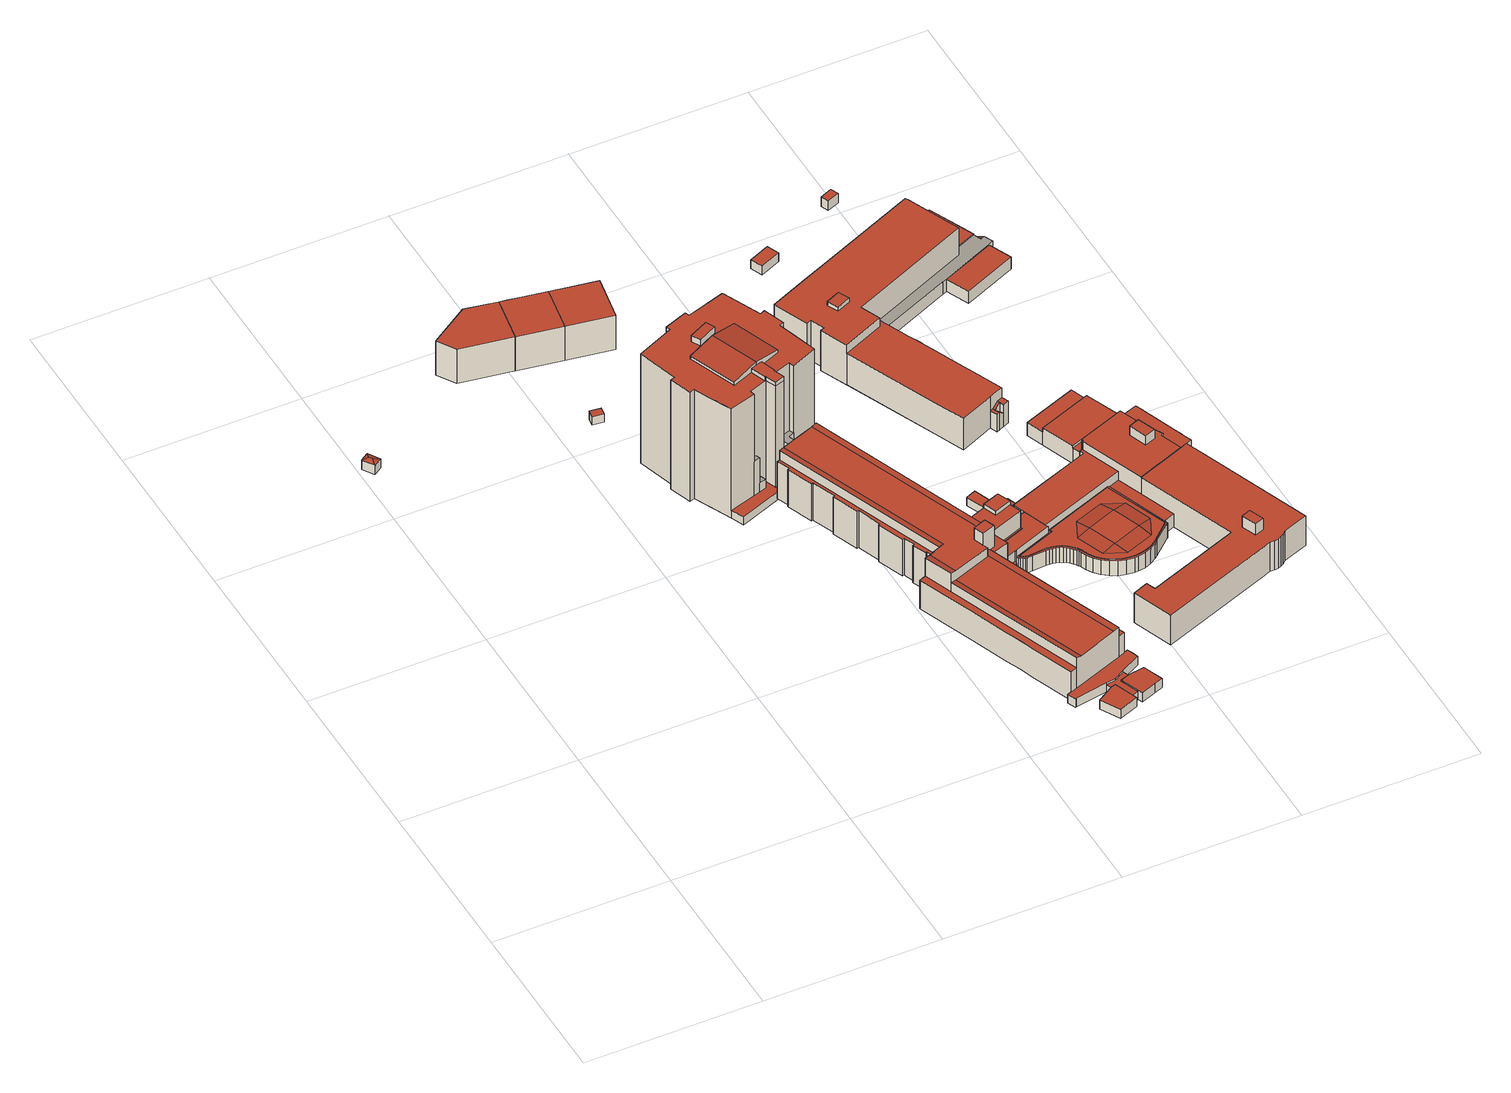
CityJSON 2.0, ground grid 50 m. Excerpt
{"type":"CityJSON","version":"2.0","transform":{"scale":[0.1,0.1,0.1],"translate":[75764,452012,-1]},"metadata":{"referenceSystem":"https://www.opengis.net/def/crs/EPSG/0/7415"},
"CityObjects":{
"building1":{"type":"Building","attributes":{"Volume":36.5,"Dakoppervlakte":12.32,"Muuroppervlakte":40.78,"Vloeroppervlakte":11.26,"hoogte_Z_max_in_m_NAP":4.44,"GEB_DOEL":"onbekend","dateOfConstruction":"1990-01-01","measuredHeight":3.63},"geometry":[{"type":"Solid","lod":"2","boundaries":[[[[0,1,2,3,4,5,6,7]],[[8,9,10,11]],[[12,10,9,13]],[[8,14,15,16,13,9]],[[12,13,16,17]],[[1,17,16,2]],[[17,1,0,7,6,11,10,12]],[[11,6,5,4,14,8]],[[14,4,3,15]],[[2,16,15,3]]]],"semantics":{"surfaces":[{"type":"GroundSurface"},{"type":"RoofSurface"},{"type":"WallSurface"}],"values":[[0,1,1,1,1,2,2,2,2,2]]}}]},
"building2":{"type":"Building","attributes":{"Volume":2333.87,"Dakoppervlakte":206.36,"Muuroppervlakte":650.33,"Vloeroppervlakte":206.36,"hoogte_Z_max_in_m_NAP":12.47,"GEB_DOEL":"woonfunctie","dateOfConstruction":"1990-01-01","measuredHeight":11.31},"geometry":[{"type":"Solid","lod":"2","boundaries":[[[[18,19,20,21,22,23,24,25,26]],[[27,28,29,30,31,32,33,34,35]],[[20,19,30,29]],[[18,31,30,19]],[[18,26,32,31]],[[21,20,29,28]],[[35,34,33,32,26,25,24,23,22,21,28,27]]]],"semantics":{"surfaces":[{"type":"GroundSurface"},{"type":"RoofSurface"},{"type":"WallSurface"}],"values":[[0,1,2,2,2,2,2]]}}]},
"building3":{"type":"Building","attributes":{"Volume":20.05,"Dakoppervlakte":7.32,"Muuroppervlakte":30.14,"Vloeroppervlakte":7.32,"hoogte_Z_max_in_m_NAP":3.82,"GEB_DOEL":"overige gebruiksfunctie","dateOfConstruction":"1999-01-01","measuredHeight":2.74},"geometry":[{"type":"Solid","lod":"2","boundaries":[[[[36,37,38,39]],[[40,41,42,43]],[[36,39,41,40]],[[39,38,42,41]],[[37,43,42,38]],[[37,36,40,43]]]],"semantics":{"surfaces":[{"type":"GroundSurface"},{"type":"RoofSurface"},{"type":"WallSurface"}],"values":[[0,1,2,2,2,2]]}}]},
"building4":{"type":"Building","attributes":{"Volume":1988.21,"Dakoppervlakte":175.27,"Muuroppervlakte":600.89,"Vloeroppervlakte":175.27,"hoogte_Z_max_in_m_NAP":12.47,"GEB_DOEL":"woonfunctie","dateOfConstruction":"1990-01-01","measuredHeight":11.34},"geometry":[{"type":"Solid","lod":"2","boundaries":[[[[44,45,46,47,48,49]],[[50,51,52,53,29,28]],[[47,46,50,28]],[[46,45,51,50]],[[48,47,28,29]],[[51,45,44,49,48,29,53,52]]]],"semantics":{"surfaces":[{"type":"GroundSurface"},{"type":"RoofSurface"},{"type":"WallSurface"}],"values":[[0,1,2,2,2,2]]}}]},
"building5":{"type":"Building","attributes":{"Volume":4.5,"Dakoppervlakte":2.63,"Muuroppervlakte":11.27,"Vloeroppervlakte":5.66,"hoogte_Z_max_in_m_NAP":3.42,"GEB_DOEL":"onbekend","dateOfConstruction":"1990-01-01","measuredHeight":1.95},"geometry":[{"type":"Solid","lod":"2","boundaries":[[[[54,55,56,57,58,59]],[[60,61,62,63]],[[64,65,62,61]],[[56,55,63,62]],[[60,63,55,54]],[[59,58,64,61]],[[58,57,65,64]],[[56,62,65,57]],[[61,60,54,59]]]],"semantics":{"surfaces":[{"type":"GroundSurface"},{"type":"RoofSurface"},{"type":"WallSurface"}],"values":[[0,1,1,2,2,2,2,2,2]]}}]},
"building6":{"type":"Building","attributes":{"Volume":36882.01,"Dakoppervlakte":1115.88,"Muuroppervlakte":5448.93,"Vloeroppervlakte":1100.27,"hoogte_Z_max_in_m_NAP":37.93,"GEB_DOEL":"overige gebruiksfunctie - woonfunctie","dateOfConstruction":"2006-01-01","measuredHeight":38.68},"geometry":[{"type":"MultiSurface","lod":"2","boundaries":[[[66,67,68,69,70,71,72,73,74,75,76,77,78,79,80,81,82,83,84,85,86,87,88,89,90,91]],[[92,93,94,95,96,97,98,99,100,101]],[[102,103,104,105]],[[106,107,108,109]],[[110,111,112,113,114,115,116,117]],[[118,119,120,121,122,123,124,125,126,127,128,129,130,131,132,133,134,135,136,137,138,139,140,141,142,143,144,145,146,147,148,149],[150,151,152,153]],[[154,155,156,157]],[[158,159,160,161]],[[162,161,160,163]],[[164,165,166,167,168,169,170,171,172,173,174,175,176,177,178]],[[179,180,181,182,183,184,185,186,187]],[[188,189,190,191]],[[192,193,194,195,196,197,198,199,200,201,202,203,204]],[[205,206,207,208,209,210,211,212,213]],[[134,95,94,135]],[[136,135,94,77,76]],[[75,74,138,137,136,76]],[[139,138,74,73]],[[73,72,140,139]],[[141,140,72,71]],[[71,70,142,141]],[[69,143,142,70]],[[69,68,144,143]],[[68,67,145,144]],[[146,145,67,66]],[[214,215,168,148,146,66]],[[96,95,134,133,199]],[[156,155,153,152]],[[157,156,152,151]],[[151,150,154,157]],[[154,150,153,155]],[[171,170,90,216]],[[170,169,168,215,91,90]],[[104,108,107,105]],[[166,165,102,105]],[[165,164,103,102]],[[166,105,107,106,167]],[[119,217,210,209]],[[210,217,218,211]],[[212,211,218,219]],[[219,220,213,212]],[[220,127,205,213]],[[89,88,186,185]],[[87,187,186,88]],[[110,171,216,221,111]],[[89,185,190,189,111,221]],[[182,181,114,113]],[[184,191,190,185]],[[112,188,191,184,183]],[[183,182,113,112]],[[222,195,194,85]],[[222,223,196,195]],[[84,197,196,223]],[[198,197,84,83,97]],[[97,96,199,198]],[[194,192,187,87,86,85]],[[179,204,203,180]],[[192,204,179,187]],[[117,172,171,110]],[[168,167,106,149,148]],[[149,106,109,118]],[[118,109,108,104,103,164,178,177,217,119]],[[177,176,218,217]],[[176,175,219,218]],[[219,175,174,220]],[[128,127,220,174,173,172,117,116,115]],[[128,115,114,129]],[[130,129,114,181,180,203,202]],[[200,132,131,130,202,201]],[[200,199,133,132]],[[121,120,208,207,160,159]],[[207,206,126,125,163,160]],[[125,124,162,163]],[[161,162,124,123]],[[158,161,123,122]],[[158,122,121,159]],[[209,208,120,119]],[[206,205,127,126]],[[94,93,78,77]],[[79,78,93,92]],[[79,92,101,100,80]],[[99,81,80,100]],[[82,81,99,98]],[[82,98,97,83]],[[188,112,111,189]]],"semantics":{"surfaces":[{"type":"GroundSurface"},{"type":"OuterCeilingSurface"},{"type":"OuterFloorSurface"},{"type":"RoofSurface"},{"type":"WallSurface"}],"values":[0,1,2,2,2,3,3,3,3,3,3,3,3,3,4,4,4,4,4,4,4,4,4,4,4,4,4,4,4,4,4,4,4,4,4,4,4,4,4,4,4,4,4,4,4,4,4,4,4,4,4,4,4,4,4,4,4,4,4,4,4,4,4,4,4,4,4,4,4,4,4,4,4,4,4,4,4,4,4,4,4,4,4,4,4]}}]},
"building7":{"type":"Building","attributes":{"Volume":2033.34,"Dakoppervlakte":178.71,"Muuroppervlakte":608.39,"Vloeroppervlakte":178.71,"hoogte_Z_max_in_m_NAP":12.47,"GEB_DOEL":"woonfunctie","dateOfConstruction":"1990-01-01","measuredHeight":11.38},"geometry":[{"type":"Solid","lod":"2","boundaries":[[[[46,45,224,225,226,227]],[[228,51,50,229,230,231]],[[226,225,231,230]],[[225,224,228,231]],[[45,51,228,224]],[[45,46,50,51]],[[46,227,226,230,229,50]]]],"semantics":{"surfaces":[{"type":"GroundSurface"},{"type":"RoofSurface"},{"type":"WallSurface"}],"values":[[0,1,2,2,2,2,2]]}}]},
"building8":{"type":"Building","attributes":{"Volume":26298.01,"Dakoppervlakte":1947.72,"Muuroppervlakte":4099.89,"Vloeroppervlakte":1947.51,"hoogte_Z_max_in_m_NAP":20.16,"GEB_DOEL":"woonfunctie","dateOfConstruction":"1976-01-01","measuredHeight":19.25},"geometry":[{"type":"MultiSurface","lod":"2","boundaries":[[[232,233,234,235,236,237,238,239,240,241,242,243,244,245,246,247,248,249,250,251,252,253,254,255,256,257,258,259,260,261,262,263,264,265,266,267,268,269,270,271,272,273,274,275,276,277,278,279,280,281,282,283,284,285,286,287,288,289,290,291,292,293,294,295,296,297,298,299,300,301,302,303,304,305,306,307,308,309,310,311,312,313,314,315,316,317,318,319,320,321]],[[111,110,322,323]],[[324,325,326,327]],[[328,329,330,331,332,333,327,326,334,335,336,337,338,339]],[[340,341,338,337,342]],[[330,329,343,344]],[[345,346,347,348,349,350,351,352,353,354,355,356,357,358,359,360,361,362,363,364,365,366,367]],[[368,369,370,371]],[[372,373,374,368,371,375]],[[376,377,372,375]],[[378,379,380,381,382,383,384,385,386,387,388,389,390,391,392,393,394,395,396,397,398,399,400,401,402,403,404,405,406,407,408,409,410,411,412,413]],[[414,415,416,417]],[[418,419,420,421,422,423,424,425,426,427,428,429]],[[430,431,432,433]],[[434,435,436,437]],[[438,439,440,441,442,443,444,445,446,447,448,449,450,451,452,453]],[[454,455,456,457,458,459,460,461,462,463,464,465,466]],[[339,338,341,386,318,317,316,323]],[[313,312,329,328,322]],[[333,332,360,290,289]],[[324,327,333,289,288,287,462]],[[373,335,334,374]],[[315,314,110,111]],[[314,313,322,110]],[[315,111,323,316]],[[322,328,339,323]],[[343,329,312,311,362]],[[363,362,311,310]],[[310,309,364,363]],[[365,364,309,308]],[[308,307,366,365]],[[367,366,307,306]],[[306,305,345,367]],[[346,345,305,304]],[[346,304,303,347]],[[347,303,302,348]],[[302,301,349,348]],[[349,301,300,350]],[[299,351,350,300]],[[299,298,352,351]],[[352,298,297,296,354,353]],[[296,295,355,354]],[[295,294,356,355]],[[294,293,357,356]],[[293,292,358,357]],[[359,358,292,291]],[[291,290,360,359]],[[344,343,362,361,331]],[[360,332,331,361]],[[331,330,344]],[[376,375,371,370,460,276,275,274,273,443]],[[248,402,401,249]],[[248,247,403,402]],[[246,404,403,247]],[[405,404,246,245]],[[245,244,406,405]],[[406,244,243,407]],[[408,407,243,242]],[[242,241,409,408]],[[241,240,239,411,409]],[[412,411,239,238]],[[379,378,236,235]],[[235,234,380,379]],[[380,234,233,232,382,381]],[[382,232,321,383]],[[320,384,383,321]],[[319,385,384,320]],[[319,318,386,385]],[[467,425,424,423,431,254,253,252,251]],[[430,255,254,431]],[[256,255,430,433]],[[437,436,467,427]],[[250,249,401,400,429,428,427,467,251]],[[437,427,426,434]],[[435,434,426,425]],[[435,425,467,436]],[[393,257,256,433,432,394]],[[429,400,399,418]],[[399,398,419,418]],[[419,398,397,420]],[[420,397,396,421]],[[421,396,395,422]],[[432,431,423,422,395,394]],[[447,446,270,269]],[[259,441,438,453,450,449,447,269,268,267,266,265,264,263,262,261,260]],[[273,272,444,443]],[[444,272,271,270,446,445]],[[392,391,442,441,259,258,257,393]],[[443,442,391,390,377,376]],[[335,373,372,377,390,389,414,417]],[[463,462,287,286]],[[284,283,282,281,280,279,278,277,459,458,456,455,454,463,286,285]],[[460,459,277,276]],[[369,461,460,370]],[[388,387,340,342]],[[340,387,386,341]],[[325,324,462,461,369]],[[325,369,368,374,334,326]],[[416,415,337,336]],[[416,336,335,417]],[[414,389,388,342,337,415]],[[378,413,412,238,237,236]]],"semantics":{"surfaces":[{"type":"GroundSurface"},{"type":"OuterFloorSurface"},{"type":"RoofSurface"},{"type":"WallSurface"}],"values":[0,1,2,2,2,2,2,2,2,2,2,2,2,2,2,2,2,3,3,3,3,3,3,3,3,3,3,3,3,3,3,3,3,3,3,3,3,3,3,3,3,3,3,3,3,3,3,3,3,3,3,3,3,3,3,3,3,3,3,3,3,3,3,3,3,3,3,3,3,3,3,3,3,3,3,3,3,3,3,3,3,3,3,3,3,3,3,3,3,3,3,3,3,3,3,3,3,3,3,3,3,3]}}]},
"building9":{"type":"Building","attributes":{"Volume":244.8,"Dakoppervlakte":85.8,"Muuroppervlakte":143.85,"Vloeroppervlakte":85.8,"hoogte_Z_max_in_m_NAP":3.75,"GEB_DOEL":"overige gebruiksfunctie","dateOfConstruction":"1965-01-01","measuredHeight":2.85},"geometry":[{"type":"Solid","lod":"2","boundaries":[[[[468,469,470,471,277,272,472,473,474,475,476,477]],[[478,479,480,481,482,483,484,485,486,487,488,489]],[[472,272,480,479]],[[272,277,481,480]],[[277,471,482,481]],[[471,470,483,482]],[[484,483,470,469]],[[469,468,485,484]],[[468,477,486,485]],[[477,476,487,486]],[[476,475,488,487]],[[472,479,478,489,488,475,474,473]]]],"semantics":{"surfaces":[{"type":"GroundSurface"},{"type":"RoofSurface"},{"type":"WallSurface"}],"values":[[0,1,2,2,2,2,2,2,2,2,2,2]]}}]},
"building10":{"type":"Building","attributes":{"Volume":338.47,"Dakoppervlakte":115.75,"Muuroppervlakte":154.39,"Vloeroppervlakte":115.75,"hoogte_Z_max_in_m_NAP":3.83,"GEB_DOEL":"kantoorfunctie","dateOfConstruction":"1976-01-01","measuredHeight":3},"geometry":[{"type":"Solid","lod":"2","boundaries":[[[[490,491,492,493,494,495,496,497,498,499,500,501,502,503,504,505]],[[506,507,508,509,510,511,512,513]],[[514,515,516,517,518,519,520]],[[521,522,523,524,525,526,527,528,529]],[[509,508,504,503,524]],[[511,522,493,492,512]],[[512,492,491,490,506,513]],[[506,490,505,507]],[[508,507,505,504]],[[520,498,497,514]],[[516,515,514,497,496,495]],[[495,494,521,517,516]],[[522,521,494,493]],[[524,503,502,525]],[[525,502,501,526]],[[526,501,500,527]],[[527,500,499,528]],[[518,529,528,519]],[[521,529,518,517]],[[524,523,510,509]],[[510,523,522,511]],[[499,498,520,519,528]]]],"semantics":{"surfaces":[{"type":"GroundSurface"},{"type":"RoofSurface"},{"type":"WallSurface"}],"values":[[0,1,1,1,2,2,2,2,2,2,2,2,2,2,2,2,2,2,2,2,2,2]]}}]},
"building11":{"type":"Building","attributes":{"Volume":10.04,"Dakoppervlakte":5.43,"Muuroppervlakte":17.19,"Vloeroppervlakte":5.22,"hoogte_Z_max_in_m_NAP":3.59,"GEB_DOEL":"onbekend","dateOfConstruction":"1990-01-01","measuredHeight":2.12},"geometry":[{"type":"Solid","lod":"2","boundaries":[[[[530,531,532,533,534,535]],[[536,537,538,539]],[[540,538,537,541]],[[536,539,531,530]],[[540,541,534,533]],[[532,538,540,533]],[[541,537,536,530,535,534]],[[532,531,539,538]]]],"semantics":{"surfaces":[{"type":"GroundSurface"},{"type":"RoofSurface"},{"type":"WallSurface"}],"values":[[0,1,1,2,2,2,2,2]]}}]},
"building12":{"type":"Building","attributes":{"Volume":11.58,"Dakoppervlakte":4.39,"Muuroppervlakte":23.25,"Vloeroppervlakte":4.39,"hoogte_Z_max_in_m_NAP":3.34,"GEB_DOEL":"onbekend","dateOfConstruction":"2005-01-01","measuredHeight":2.64},"geometry":[{"type":"Solid","lod":"2","boundaries":[[[[542,543,544,545,546]],[[547,548,549,550,551]],[[545,544,550,549]],[[544,543,551,550]],[[548,547,551,543,542,546]],[[549,548,546,545]]]],"semantics":{"surfaces":[{"type":"GroundSurface"},{"type":"RoofSurface"},{"type":"WallSurface"}],"values":[[0,1,2,2,2,2]]}}]},
"building13":{"type":"Building","attributes":{"Volume":42.73,"Dakoppervlakte":15.84,"Muuroppervlakte":45.01,"Vloeroppervlakte":15.84,"hoogte_Z_max_in_m_NAP":3.47,"GEB_DOEL":"onbekend","dateOfConstruction":"1965-01-01","measuredHeight":2.7},"geometry":[{"type":"Solid","lod":"2","boundaries":[[[[552,553,554,555]],[[556,557,558,559]],[[553,558,557,554]],[[553,552,559,558]],[[559,552,555,556]],[[555,554,557,556]]]],"semantics":{"surfaces":[{"type":"GroundSurface"},{"type":"RoofSurface"},{"type":"WallSurface"}],"values":[[0,1,2,2,2,2]]}}]},
"building14":{"type":"Building","attributes":{"Volume":21098.83,"Dakoppervlakte":2695.06,"Muuroppervlakte":3252.46,"Vloeroppervlakte":2688.15,"hoogte_Z_max_in_m_NAP":14.12,"GEB_DOEL":"kantoorfunctie,woonfunctie - woonfunctie","dateOfConstruction":"1965-01-01","measuredHeight":13.51},"geometry":[{"type":"Solid","lod":"2","boundaries":[[[[560,561,562,563,564,565,566,567,568,569,570,571,572,573,574,575,576,577,578,579,580,581,582,583,584,585,586,587,588,589,590,591,592,593,594,595,596,597,598,599,600,601,602,603,604,605,606,607,608,609,610,611,612,613,614,615,616,617,618,619,620,621,622,623,624,625,626,627,628,629,630,631,632,633,634,635,636,637,638,639,640,641,642,643,644,645,646,647,648]],[[649,650,651,652]],[[653,654,655,656,657,658,659,660,661,662,663,664,665,666,667,668,669,670],[671,672,673,674]],[[675,676,677,678]],[[679,680,681,682,683,684,685,686,687,688,689,690,691,692,693,694,695,696,697,698,699,700,701,702,703,704,705,706,707,708,709,710,711,712,713,714,715],[716,717,718,719,720,721,722,723,724,725,726,727,728,729,730,731,732,733,734,735,736,737,738,739,740,741,742,743,744,745,746,747]],[[748,749,750,751,752,753,754,755,756,757,758],[759,760,761,762]],[[763,764,765,766]],[[767,768,769,770,771]],[[772,773,774,775,776,777,778,779,780,781,782,783,784]],[[785,786,787,788,789,790]],[[791,792,793,794]],[[795,796,797,798,799,800]],[[801,802,803,804,805]],[[806,807,808,809,810,811,430,433,812,813]],[[814,815,816,817,818,819,820]],[[821,822,823,824,825,826]],[[827,828,829,830]],[[831,832,833,834,835,836,837,838,839,840,841,842,843,844,845,846,847,848,849,850,851,852,853,854,855,856,857,858,859,860,861,862],[863,864,865,866,867,868,869,870]],[[871,869,868]],[[869,871,872,870]],[[873,874,872,871]],[[867,873,871,868]],[[874,865,864]],[[873,866,865,874]],[[873,867,866]],[[874,864,863,872]],[[872,863,870]],[[778,664,663,662,591,590,589,652]],[[603,668,667,604]],[[603,602,669,668]],[[670,669,602,601]],[[601,600,653,670]],[[655,654,653,600,599,598]],[[656,655,598,597]],[[657,656,597,596]],[[658,657,596,595]],[[595,594,659,658]],[[594,593,660,659]],[[660,593,592,591,662,661]],[[678,673,672,675]],[[675,672,671,676]],[[676,671,674,677]],[[678,677,674,673]],[[640,639,700,699]],[[701,700,639,638]],[[701,638,637,702]],[[702,637,636,703]],[[636,635,704,703]],[[635,634,705,704]],[[705,634,633,706]],[[706,633,632,707]],[[708,707,632,631]],[[709,708,631,630]],[[710,709,630,629]],[[711,710,629,628]],[[711,628,627,712]],[[712,627,626,713]],[[714,713,626,625]],[[714,625,624,715]],[[715,624,623,679]],[[679,623,622,680]],[[621,681,680,622]],[[620,682,681,621]],[[620,619,683,682]],[[619,618,684,683]],[[618,617,685,684]],[[686,685,617,616]],[[687,686,616,615]],[[688,687,615,614]],[[689,688,614,613]],[[613,612,690,689]],[[690,612,611,691]],[[692,691,611,610]],[[693,692,610,609]],[[609,608,694,693]],[[608,607,695,694]],[[574,573,758,757,787]],[[758,573,572,748]],[[572,571,800,749,748]],[[760,763,766,761]],[[763,760,759,764]],[[764,759,762,765]],[[765,762,761,766]],[[576,575,786,768,767,792]],[[581,580,579,793,771,770,769,785]],[[585,782,781,586]],[[782,585,584,783]],[[583,784,783,584]],[[786,575,574,787]],[[790,582,581,785]],[[583,582,790,789,772,784]],[[768,786,785,769]],[[578,794,793,579]],[[578,577,791,794]],[[792,791,577,576]],[[793,792,767,771]],[[777,776,752,751,665]],[[753,752,776,775]],[[753,775,774,754]],[[754,774,773,755]],[[773,772,789,788,756,755]],[[756,788,787,757]],[[571,570,795,800]],[[795,570,569,796]],[[796,569,568,826,825,797]],[[606,605,804,803]],[[811,562,561,430]],[[560,433,430,561]],[[807,806,820,641,640,699]],[[814,647,646,815]],[[815,646,645,816]],[[645,644,817,816]],[[817,644,643,818]],[[818,643,642,819]],[[641,820,819,642]],[[812,648,647,814,820,806,813]],[[822,566,565,823]],[[565,564,827,824,823]],[[566,822,821,826,568,567]],[[827,564,563,828]],[[825,824,827,830]],[[829,828,563,562,811,810]],[[798,797,825,830,829,810,809]],[[799,801,805,666,750,749,800]],[[695,607,606,803,802,696]],[[799,798,809,697,696,802,801]],[[699,698,808,807]],[[697,809,808,698]],[[733,848,847,734]],[[733,732,849,848]],[[849,732,731,850]],[[850,731,730,851]],[[851,730,729,852]],[[852,729,728,853]],[[854,853,728,727]],[[854,727,726,855]],[[855,726,725,856]],[[857,856,725,724]],[[857,724,723,858]],[[859,858,723,722]],[[859,722,721,860]],[[860,721,720,861]],[[861,720,719,862]],[[831,862,719,718]],[[831,718,717,832]],[[832,717,716,833]],[[833,716,747,834]],[[834,747,746,835]],[[835,746,745,836]],[[836,745,744,837]],[[837,744,743,838]],[[838,743,742,839]],[[839,742,741,840]],[[840,741,740,841]],[[842,841,740,739]],[[843,842,739,738]],[[844,843,738,737]],[[844,737,736,845]],[[845,736,735,846]],[[847,846,735,734]],[[778,777,665,664]],[[605,604,667,666,805,804]],[[751,750,666,665]],[[779,778,652,651]],[[650,649,588,587]],[[649,652,589,588]],[[781,780,779,651,650,587,586]],[[648,812,433,560]]]],"semantics":{"surfaces":[{"type":"GroundSurface"},{"type":"OuterCeilingSurface"},{"type":"RoofSurface"},{"type":"WallSurface"}],"values":[[0,1,2,2,2,2,2,2,2,2,2,2,2,2,2,2,2,2,2,2,2,2,2,2,2,2,2,3,3,3,3,3,3,3,3,3,3,3,3,3,3,3,3,3,3,3,3,3,3,3,3,3,3,3,3,3,3,3,3,3,3,3,3,3,3,3,3,3,3,3,3,3,3,3,3,3,3,3,3,3,3,3,3,3,3,3,3,3,3,3,3,3,3,3,3,3,3,3,3,3,3,3,3,3,3,3,3,3,3,3,3,3,3,3,3,3,3,3,3,3,3,3,3,3,3,3,3,3,3,3,3,3,3,3,3,3,3,3,3,3,3,3,3,3,3,3,3,3,3,3,3,3,3,3,3,3,3,3,3,3,3,3,3,3,3,3,3,3]]}}]},
"building15":{"type":"Building","attributes":{"Volume":66.09,"Dakoppervlakte":23.33,"Muuroppervlakte":56.98,"Vloeroppervlakte":23.33,"hoogte_Z_max_in_m_NAP":3.78,"GEB_DOEL":"winkelfunctie","dateOfConstruction":"2006-01-01","measuredHeight":2.83},"geometry":[{"type":"Solid","lod":"2","boundaries":[[[[875,876,877,878]],[[879,880,881,882]],[[876,882,881,877]],[[875,879,882,876]],[[878,880,879,875]],[[881,880,878,877]]]],"semantics":{"surfaces":[{"type":"GroundSurface"},{"type":"RoofSurface"},{"type":"WallSurface"}],"values":[[0,1,2,2,2,2]]}}]},
"building16":{"type":"Building","attributes":{"Volume":20177.17,"Dakoppervlakte":1767.03,"Muuroppervlakte":3037.35,"Vloeroppervlakte":1885.68,"hoogte_Z_max_in_m_NAP":15.37,"GEB_DOEL":"onderwijsfunctie - woonfunctie","dateOfConstruction":"2007-01-01","measuredHeight":14.58},"geometry":[{"type":"MultiSurface","lod":"2","boundaries":[[[883,884,885,886]],[[887,888,889,890]],[[891,892,893,894]],[[895,896,897,898]],[[899,900,901,902,903,904,905,906,907,908,909,910,911,912,913,914,915,916,917,918,919,920,921,922,923,924,925,926,927,928,929,930,931,932,933,934]],[[935,936,937,938]],[[939,940,941,942,943,944,945,946,947,948,949,950,951],[952,953,954,955,944,956],[957,958,959,960,961,962],[963,964,965,966,967,968],[969,970,971,972,973,974],[975,976,977,978,979,980]],[[981,982,983,984,985,986,987,988,989,990,991,992,993,994,995]],[[996,997,998,999,1000,1001,1002,1003,1004,1005,1006,1007,1008,1009,1010,1011,1012],[1013,1014,1015,1016]],[[1017,1018,1019,1020]],[[1021,1022,1023,1024,1025,1026,1027,1028,1029,1030,1031,1032,1033,1034,1035,1036,1037,1038]],[[1039,1040,1041,1042]],[[1043,1044,1040,1039,1045]],[[1046,1042,1041,1047,1048]],[[1049,1050,1040,1044]],[[1051,1052,1053,1054]],[[1055,1056,1057,1058,1059]],[[1060,1061,1062,986,985]],[[1063,1064,1065,1066]],[[1000,998,996,943,942,941]],[[934,933,1001,1000,941]],[[1003,1002,1001,933,932,931]],[[1004,1003,931,930]],[[930,929,1005,1004]],[[929,928,1006,1005]],[[1007,1006,928,1067,1068,1025,1008]],[[996,1012,1058,945,944,943]],[[1013,1016,1020,1019]],[[1020,1016,1015,1017]],[[1018,1017,1015,1014]],[[1014,1013,1019,1018]],[[1022,1021,1038,1069,1070,919,1054]],[[1068,927,926,1027,1026,1025]],[[926,925,924,1045,1029,1028,1027]],[[923,1043,1045,924]],[[1044,1043,923,1071]],[[922,921,1048,1047,1049]],[[1048,921,920,1046]],[[1044,1071,922,1049]],[[1040,1050,1041]],[[1041,1050,1049,1047]],[[1042,1046,1031,1030,1029,1045,1039]],[[991,918,917,992]],[[993,992,917,916]],[[915,981,995,994,993,916,1072,1073]],[[984,910,909,985]],[[990,1051,1054,919,918,991]],[[906,905,945,1058,1057]],[[1057,1056,1061,907,906]],[[909,908,1060,985]],[[987,1062,1061,1056,1055]],[[986,1062,987]],[[1055,1059,988,987]],[[912,911,1066,1065]],[[914,913,1064,1063]],[[912,1065,1064,913]],[[984,983,982,981,915,914,1063,1066,911,910]],[[1022,1054,1053,1023]],[[1025,1024,1009,1008]],[[1024,1023,1053,1052,1010,1009]],[[989,1011,1010,1052,1051,990]],[[989,988,1059,1058,1012,1011]],[[940,899,934,941]],[[940,939,900,899]],[[939,951,901,900]],[[951,950,902,901]],[[950,949,903,902]],[[949,948,904,903]],[[948,947,945,905,904]],[[938,962,961,960,935]],[[960,959,936,935]],[[936,959,958,957,937]],[[938,937,957,962]],[[897,963,968,967,898]],[[967,966,895,898]],[[895,966,965,964,896]],[[897,896,964,963]],[[894,975,980,979,891]],[[979,978,892,891]],[[892,978,977,976,893]],[[894,893,976,975]],[[890,973,972,971,887]],[[971,970,888,887]],[[888,970,969,974,889]],[[890,889,974,973]],[[956,944,955,885,884]],[[955,954,886,885]],[[886,954,953,952,883]],[[884,883,952,956]],[[1060,908,907,1061]],[[1038,1037,1036,1035,1074,1075,1076,1069]],[[1031,1046,920,1077,1078,1079,1074,1035,1034,1033,1032]]],"semantics":{"surfaces":[{"type":"GroundSurface"},{"type":"OuterCeilingSurface"},{"type":"OuterFloorSurface"},{"type":"RoofSurface"},{"type":"WallSurface"}],"values":[0,0,0,0,0,0,1,2,3,3,3,3,3,3,3,3,3,3,3,4,4,4,4,4,4,4,4,4,4,4,4,4,4,4,4,4,4,4,4,4,4,4,4,4,4,4,4,4,4,4,4,4,4,4,4,4,4,4,4,4,4,4,4,4,4,4,4,4,4,4,4,4,4,4,4,4,4,4,4,4,4,4,4,4,4,4,4,4,4,4,4,4]}}]},
"building17":{"type":"Building","attributes":{"Volume":28.33,"Dakoppervlakte":8.82,"Muuroppervlakte":39.18,"Vloeroppervlakte":8.82,"hoogte_Z_max_in_m_NAP":4.23,"GEB_DOEL":"onbekend","dateOfConstruction":"1972-01-01","measuredHeight":3.21},"geometry":[{"type":"Solid","lod":"2","boundaries":[[[[1080,1081,1082,1083]],[[1084,1085,1086,1087]],[[1080,1083,1084,1087]],[[1085,1084,1083,1082]],[[1081,1086,1085,1082]],[[1081,1080,1087,1086]]]],"semantics":{"surfaces":[{"type":"GroundSurface"},{"type":"RoofSurface"},{"type":"WallSurface"}],"values":[[0,1,2,2,2,2]]}}]}
},
"vertices":[
[5,1684,18],[5,1685,18],[28,1700,18],[29,1700,18],[50,1667,18],[49,1666,18],[26,1651,18],[25,1653,18],[49,1666,48],[29,1671,54],[25,1653,49],[26,1651,48],[5,1684,48],[23,1680,54],[50,1667,48],[29,1700,48],[28,1700,48],[5,1685,48],
[325,1906,22],[439,1980,22],[530,1964,22],[507,1830,22],[501,1831,22],[500,1831,22],[459,1838,22],[429,1843,22],[357,1855,22],[501,1831,135],[507,1830,135],[530,1964,135],[439,1980,135],[325,1906,135],[357,1855,135],[429,1843,135],[459,1838,135],[500,1831,135],
[621,1584,21],[618,1562,21],[586,1566,21],[589,1588,21],[621,1584,48],[589,1588,48],[586,1566,48],[618,1562,48],
[584,1954,21],[657,1942,21],[634,1808,21],[507,1830,21],[530,1964,21],[551,1960,21],[634,1808,135],[657,1942,135],[584,1954,135],[551,1960,135],
[569,1964,25],[550,1967,25],[551,1973,25],[552,1980,25],[571,1976,25],[570,1970,25],[569,1964,42],[570,1970,44],[551,1973,44],[550,1967,42],[571,1976,42],[552,1980,41],
[697,1228,2],[683,1223,2],[660,1285,2],[674,1290,2],[638,1405,2],[745,1452,2],[740,1464,2],[806,1489,2],[810,1477,2],[919,1511,2],[921,1511,2],[970,1401,2],[985,1368,2],[960,1358,2],[977,1313,2],[979,1313,2],[985,1296,2],[1020,1309,2],[1022,1305,2],[1049,1235,2],[1049,1234,2],[1053,1223,2],[1062,1199,2],[1013,1180,2],[761,1085,2],[746,1119,2],[960,1358,51],[985,1368,51],[970,1401,51],[984,1407,51],[1006,1347,51],[1020,1309,51],[985,1296,51],[979,1313,51],[977,1313,51],[976,1315,51],[858,1156,57],[853,1170,57],[834,1163,57],[839,1150,57],[821,1144,141],[839,1150,141],[834,1163,141],[817,1157,141],[930,1149,141],[951,1157,141],[949,1160,141],[940,1186,141],[956,1193,141],[950,1207,141],[935,1201,141],[913,1194,141],[817,1157,366],[867,1175,366],[851,1219,366],[792,1196,366],[740,1333,366],[816,1362,366],[892,1391,366],[943,1254,366],[885,1231,366],[900,1189,366],[950,1207,366],[956,1193,366],[1029,1226,366],[1005,1303,366],[993,1341,366],[1006,1347,366],[984,1407,366],[970,1401,366],[921,1511,366],[919,1511,366],[810,1477,366],[806,1489,366],[740,1464,366],[745,1452,366],[638,1405,366],[674,1290,366],[660,1285,366],[683,1223,366],[697,1228,366],[715,1186,366],[745,1121,366],[821,1144,366],[837,1389,366],[784,1363,366],[771,1389,366],[825,1415,366],[837,1389,387],[825,1415,386],[771,1389,386],[784,1363,386],[740,1333,375],[792,1196,375],[868,1225,389],[816,1362,389],[892,1391,375],[943,1254,375],[853,1170,28],[858,1156,28],[839,1150,28],[821,1144,28],[745,1121,28],[746,1119,28],[761,1085,28],[930,1149,28],[913,1194,28],[900,1189,28],[897,1188,28],[909,1157,28],[882,1146,28],[870,1177,28],[867,1175,28],[978,1194,29],[975,1202,29],[956,1193,29],[940,1186,29],[949,1160,29],[1011,1185,29],[1013,1180,29],[1062,1199,29],[1053,1223,29],[949,1160,144],[951,1157,144],[1013,1180,144],[1011,1185,144],[1053,1223,56],[1049,1234,56],[1049,1235,56],[1033,1276,56],[1022,1304,56],[1022,1305,56],[1020,1309,56],[1006,1347,56],[993,1341,56],[1005,1303,56],[1029,1226,56],[975,1202,56],[978,1194,56],[900,1189,379],[885,1231,379],[868,1225,379],[851,1219,379],[867,1175,379],[870,1177,379],[882,1146,379],[909,1157,379],[897,1188,379],[715,1186,2],[745,1121,2],[930,1149,2],[870,1177,366],[882,1146,366],[909,1157,366],[897,1188,366],[951,1157,2],[1033,1276,2],[1022,1304,2],
[705,1933,21],[788,1919,21],[765,1786,21],[682,1800,21],[705,1933,135],[682,1800,135],[765,1786,135],[788,1919,135],
[1034,1137,19],[1048,1098,19],[1049,1096,19],[1062,1063,19],[1057,1061,19],[1071,1023,19],[1081,997,19],[1086,999,19],[1103,954,19],[1116,920,19],[1111,918,19],[1137,851,19],[1141,852,19],[1169,778,19],[1165,776,19],[1177,744,19],[1182,746,19],[1195,711,19],[1247,731,19],[1296,749,19],[1311,711,19],[1311,709,19],[1323,679,19],[1325,674,19],[1224,636,19],[1241,590,19],[1236,588,19],[1212,580,19],[1226,543,19],[1240,506,19],[1255,468,19],[1276,410,19],[1284,388,19],[1299,351,19],[1309,323,19],[1317,302,19],[1329,271,19],[1344,230,19],[1346,230,19],[1347,228,19],[1361,191,19],[1341,183,19],[1324,177,19],[1212,134,19],[1197,129,19],[1178,122,19],[1132,243,19],[1118,282,19],[1103,320,19],[1059,438,19],[1044,477,19],[1029,516,19],[1016,551,19],[1001,590,19],[999,594,19],[1018,601,19],[1033,607,19],[1048,612,19],[1047,614,19],[1047,615,19],[1059,619,19],[1047,651,19],[1043,649,19],[1028,688,19],[1033,690,19],[1032,692,19],[1021,722,19],[1016,720,19],[988,795,19],[992,797,19],[967,864,19],[963,863,19],[934,937,19],[939,939,19],[913,1006,19],[909,1005,19],[881,1079,19],[885,1081,19],[871,1117,19],[879,1120,19],[894,1126,19],[933,1141,19],[930,1149,19],[951,1157,19],[954,1148,19],[990,1162,19],[1005,1168,19],[1015,1171,19],[1017,1168,19],[1029,1135,19],[933,1141,141],[954,1148,141],[1018,601,175],[1049,520,175],[1064,525,173],[1033,607,173],[933,1141,173],[894,1126,173],[1083,627,173],[1068,622,173],[1047,614,173],[1048,612,173],[1173,566,173],[1168,579,173],[1157,608,173],[1194,622,173],[990,1162,173],[954,1148,173],[1211,625,175],[1005,1168,175],[1195,619,173],[879,1120,174],[1068,622,174],[939,939,142],[934,937,142],[963,863,142],[967,864,142],[992,797,142],[988,795,142],[1016,720,142],[1021,722,142],[1032,692,142],[1033,690,142],[1028,688,142],[1043,649,142],[1047,651,142],[1059,619,142],[1047,615,142],[1047,614,142],[1068,622,142],[879,1120,142],[871,1117,142],[885,1081,142],[881,1079,142],[909,1005,142],[913,1006,142],[1064,525,144],[1049,520,146],[1197,129,146],[1212,134,144],[1171,580,144],[1168,579,144],[1173,566,144],[1324,177,144],[1341,183,146],[1188,586,146],[1057,1061,142],[1062,1063,142],[1049,1096,142],[1048,1098,142],[1034,1137,142],[1029,1135,142],[1017,1168,142],[1015,1171,142],[1005,1168,142],[1211,625,142],[1195,619,142],[1205,593,142],[1188,586,142],[1193,573,142],[1236,588,142],[1241,590,142],[1222,641,142],[1220,640,142],[1208,674,142],[1202,672,142],[1189,707,142],[1194,709,142],[1193,710,142],[1195,711,142],[1182,746,142],[1177,744,142],[1165,776,142],[1169,778,142],[1141,852,142],[1137,851,142],[1111,918,142],[1116,920,142],[1103,954,142],[1086,999,142],[1081,997,142],[1071,1023,142],[1205,593,212],[1194,622,212],[1157,608,212],[1168,579,212],[1194,709,143],[1189,707,143],[1202,672,143],[1208,674,143],[1220,640,143],[1323,679,143],[1311,709,143],[1311,711,143],[1261,693,143],[1247,731,143],[1195,711,143],[1193,710,143],[1325,674,87],[1323,679,87],[1222,641,87],[1224,636,87],[1261,693,155],[1311,711,155],[1296,749,155],[1247,731,155],[1255,468,114],[1240,506,114],[1226,543,114],[1212,580,114],[1193,573,114],[1341,183,114],[1361,191,114],[1347,228,114],[1346,230,114],[1344,230,114],[1329,271,114],[1317,302,114],[1309,323,114],[1299,351,114],[1284,388,114],[1276,410,114],[1044,477,114],[1059,438,114],[1103,320,114],[1118,282,114],[1132,243,114],[1178,122,114],[1197,129,114],[1049,520,114],[1018,601,114],[999,594,114],[1001,590,114],[1016,551,114],[1029,516,114],[1296,749,143],
[1269,110,19],[1178,94,19],[1175,93,19],[1166,117,19],[1372,195,19],[1375,187,19],[1381,171,19],[1384,162,19],[1327,132,19],[1296,114,19],[1375,187,48],[1372,195,48],[1361,191,48],[1178,122,48],[1166,117,48],[1175,93,48],[1178,94,48],[1269,110,48],[1296,114,48],[1327,132,48],[1384,162,48],[1381,171,48],
[1375,52,18],[1335,37,18],[1333,36,18],[1327,50,18],[1307,42,18],[1312,28,18],[1310,28,18],[1257,8,18],[1227,62,18],[1275,92,18],[1269,110,18],[1296,114,18],[1327,132,18],[1335,113,18],[1379,119,18],[1400,62,18],[1375,52,48],[1400,62,48],[1379,119,48],[1335,113,48],[1308,103,48],[1327,50,48],[1333,36,48],[1335,37,48],[1257,8,48],[1310,28,48],[1312,28,48],[1307,42,48],[1287,95,48],[1275,92,48],[1227,62,48],[1307,42,44],[1327,50,44],[1308,103,44],[1335,113,44],[1327,132,44],[1296,114,44],[1269,110,44],[1275,92,44],[1287,95,44],
[780,1961,25],[777,1942,25],[763,1945,25],[749,1948,25],[753,1966,25],[767,1963,25],[780,1961,42],[767,1963,46],[763,1945,46],[777,1942,42],[749,1948,42],[753,1966,42],
[1100,1202,17],[1100,1201,17],[1074,1191,17],[1068,1205,17],[1095,1215,17],[1100,1202,43],[1095,1215,43],[1068,1205,43],[1074,1191,43],[1100,1201,43],
[1297,831,18],[1277,881,18],[1305,892,18],[1324,841,18],[1324,841,45],[1305,892,45],[1277,881,45],[1297,831,45],
[1224,636,16],[1325,674,16],[1311,709,16],[1337,718,16],[1325,752,16],[1308,798,16],[1358,816,16],[1372,778,16],[1375,771,16],[1587,851,16],[1582,862,16],[1591,865,16],[1594,866,16],[1592,871,16],[1594,872,16],[1583,901,16],[1547,995,16],[1529,1043,16],[1681,1100,16],[1699,1052,16],[1700,1050,16],[1735,958,16],[1750,917,16],[1769,924,16],[1775,910,16],[1813,806,16],[1823,779,16],[1824,776,16],[1807,769,16],[1817,742,16],[1833,700,16],[1957,368,16],[1903,348,16],[1885,341,16],[1877,333,16],[1867,327,16],[1857,323,16],[1846,322,16],[1834,322,16],[1816,315,16],[1492,194,16],[1449,309,16],[1493,326,16],[1503,300,16],[1765,398,16],[1698,578,16],[1662,564,16],[1667,550,16],[1665,548,16],[1664,549,16],[1612,502,16],[1604,495,16],[1586,484,16],[1566,476,16],[1545,473,16],[1534,472,16],[1513,475,16],[1492,481,16],[1473,491,16],[1457,504,16],[1442,520,16],[1432,538,16],[1426,553,16],[1423,558,16],[1420,563,16],[1414,570,16],[1408,577,16],[1401,582,16],[1394,587,16],[1386,591,16],[1377,594,16],[1368,595,16],[1360,596,16],[1351,596,16],[1312,594,16],[1298,593,16],[1293,595,16],[1287,597,16],[1282,600,16],[1278,604,16],[1275,609,16],[1272,608,16],[1273,604,16],[1271,597,16],[1266,592,16],[1259,591,16],[1253,593,16],[1249,599,16],[1239,595,16],[1807,769,55],[1824,776,55],[1834,749,55],[1817,742,55],[1492,194,114],[1816,315,114],[1834,322,114],[1846,322,114],[1857,323,114],[1867,327,114],[1877,333,114],[1885,341,114],[1903,348,114],[1957,368,114],[1833,700,114],[1817,742,114],[1797,733,114],[1660,681,114],[1765,398,114],[1503,300,114],[1493,326,114],[1449,309,114],[1815,362,114],[1799,404,114],[1825,414,114],[1841,372,114],[1799,404,151],[1815,362,151],[1841,372,151],[1825,414,151],[1423,558,65],[1426,553,65],[1432,538,65],[1442,520,65],[1457,504,65],[1473,491,65],[1492,481,65],[1513,475,65],[1534,472,65],[1545,473,65],[1566,476,65],[1586,484,65],[1604,495,65],[1612,502,65],[1664,549,65],[1665,548,65],[1667,550,65],[1598,739,65],[1383,658,65],[1386,651,65],[1275,609,65],[1278,604,65],[1282,600,65],[1287,597,65],[1293,595,65],[1298,593,65],[1312,594,65],[1351,596,65],[1360,596,65],[1368,595,65],[1377,594,65],[1386,591,65],[1394,587,65],[1401,582,65],[1408,577,65],[1414,570,65],[1420,563,65],[1424,567,65],[1415,577,65],[1406,586,65],[1394,593,65],[1382,598,65],[1369,601,65],[1356,602,65],[1343,601,65],[1301,598,65],[1298,599,65],[1294,599,65],[1291,601,65],[1288,602,65],[1285,605,65],[1283,607,65],[1396,650,65],[1393,658,65],[1592,733,65],[1660,552,65],[1608,505,65],[1593,494,65],[1577,486,65],[1560,481,65],[1542,478,65],[1524,479,65],[1507,482,65],[1490,488,65],[1474,497,65],[1460,508,65],[1448,521,65],[1438,538,65],[1430,556,65],[1594,866,116],[1591,865,116],[1660,681,116],[1797,733,116],[1774,794,116],[1781,798,116],[1743,871,116],[1743,875,116],[1725,921,116],[1594,872,116],[1592,871,116],[1724,780,116],[1705,831,116],[1735,842,116],[1754,791,116],[1705,831,146],[1724,780,146],[1754,791,146],[1735,842,146],[1547,995,73],[1583,901,73],[1735,958,73],[1700,1050,73],[1699,1052,73],[1729,910,112],[1743,875,112],[1743,871,112],[1781,798,112],[1774,794,112],[1797,733,112],[1817,742,112],[1834,749,112],[1824,776,112],[1823,779,112],[1813,806,112],[1775,910,112],[1769,924,112],[1735,958,67],[1583,901,67],[1594,872,67],[1725,921,67],[1729,910,67],[1750,917,67],[1529,1043,60],[1547,995,60],[1699,1052,60],[1681,1100,60],[1582,862,88],[1587,851,88],[1345,760,88],[1383,658,88],[1633,752,88],[1591,865,88],[1633,752,59],[1598,739,59],[1662,564,59],[1698,578,59],[1660,681,59],[1272,608,87],[1275,609,87],[1386,651,87],[1383,658,87],[1358,726,87],[1311,709,87],[1239,595,87],[1249,599,87],[1249,599,54],[1253,593,54],[1259,591,54],[1266,592,54],[1271,597,54],[1273,604,54],[1272,608,54],[1372,778,59],[1358,816,59],[1308,798,59],[1325,752,59],[1345,760,59],[1375,771,59],[1325,752,57],[1337,718,57],[1358,726,57],[1345,760,57],[1406,586,67],[1415,577,67],[1424,567,67],[1430,556,67],[1438,538,67],[1448,521,67],[1460,508,67],[1474,497,67],[1490,488,67],[1507,482,67],[1524,479,67],[1542,478,67],[1560,481,67],[1577,486,67],[1593,494,67],[1608,505,67],[1660,552,67],[1592,733,67],[1393,658,67],[1396,650,67],[1283,607,67],[1285,605,67],[1288,602,67],[1291,601,67],[1294,599,67],[1298,599,67],[1301,598,67],[1343,601,67],[1356,602,67],[1369,601,67],[1382,598,67],[1394,593,67],[1467,655,67],[1550,686,67],[1605,661,67],[1634,582,67],[1609,527,67],[1527,496,67],[1472,521,67],[1442,600,67],[1512,536,72],[1483,615,72],[1594,567,72],[1565,646,72],
[1200,1901,19],[1259,1927,19],[1273,1893,19],[1215,1868,19],[1200,1901,48],[1215,1868,48],[1273,1893,48],[1259,1927,48],
[1589,1822,18],[1593,1824,18],[1595,1820,18],[1591,1818,18],[1521,1788,18],[1516,1786,18],[1514,1790,18],[1519,1792,18],[1446,1756,18],[1442,1754,18],[1440,1758,18],[1444,1760,18],[1367,1722,18],[1365,1726,18],[1369,1728,18],[1371,1723,18],[1248,1679,18],[1254,1679,18],[1257,1678,18],[1266,1670,18],[1296,1682,18],[1293,1688,18],[1597,1818,18],[1671,1850,18],[1713,1752,18],[1724,1757,18],[1748,1702,18],[1759,1677,18],[1745,1671,18],[1773,1606,18],[1622,1541,18],[1594,1606,18],[1579,1600,18],[1370,1510,18],[1367,1516,18],[1338,1503,18],[1340,1498,18],[1500,1125,18],[1508,1105,18],[1492,1098,18],[1468,1088,18],[1459,1108,18],[1446,1102,18],[1364,1067,18],[1334,1137,18],[1183,1489,18],[1195,1494,18],[1178,1533,18],[1166,1528,18],[1128,1618,18],[1124,1627,18],[1243,1678,18],[1296,1691,18],[1292,1689,18],[1290,1694,18],[1294,1696,18],[1254,1679,52],[1248,1679,52],[1243,1678,52],[1443,1763,52],[1592,1827,52],[1594,1822,52],[1597,1818,52],[1596,1818,52],[1298,1690,52],[1293,1688,52],[1296,1682,52],[1266,1670,52],[1257,1678,52],[1589,1822,52],[1590,1820,52],[1591,1818,52],[1595,1820,52],[1593,1824,52],[1290,1694,52],[1291,1692,52],[1292,1689,52],[1296,1691,52],[1295,1694,52],[1294,1696,52],[1369,1728,52],[1365,1726,52],[1366,1724,52],[1367,1722,52],[1371,1723,52],[1370,1726,52],[1515,1788,52],[1516,1786,52],[1521,1788,52],[1520,1790,52],[1519,1792,52],[1514,1790,52],[1444,1760,52],[1440,1758,52],[1441,1756,52],[1442,1754,52],[1446,1756,52],[1445,1758,52],[1579,1600,60],[1594,1606,60],[1745,1671,60],[1759,1677,60],[1748,1702,60],[1736,1697,60],[1727,1720,60],[1652,1688,60],[1660,1670,60],[1328,1527,60],[1338,1503,60],[1367,1516,60],[1370,1510,60],[1374,1512,60],[1523,1576,60],[1592,1827,151],[1443,1763,151],[1323,1712,151],[1294,1700,151],[1243,1678,151],[1124,1627,151],[1128,1618,151],[1166,1528,151],[1178,1533,151],[1195,1494,151],[1183,1489,151],[1214,1416,151],[1216,1413,151],[1334,1464,151],[1311,1519,151],[1660,1670,151],[1597,1818,151],[1280,1582,151],[1294,1551,151],[1254,1533,151],[1240,1564,151],[1254,1533,164],[1294,1551,164],[1280,1582,164],[1240,1564,164],[1351,1471,122],[1340,1498,122],[1323,1491,122],[1334,1464,122],[1216,1413,122],[1334,1137,122],[1364,1067,122],[1446,1102,122],[1459,1108,122],[1484,1119,122],[1500,1125,122],[1470,1196,122],[1440,1265,122],[1411,1334,122],[1403,1353,122],[1397,1367,122],[1381,1402,122],[1355,1463,122],[1468,1112,76],[1471,1103,76],[1487,1110,90],[1484,1119,90],[1468,1088,76],[1476,1091,76],[1459,1108,76],[1500,1125,90],[1492,1098,90],[1508,1105,90],[1492,1098,61],[1487,1110,61],[1328,1527,91],[1311,1519,91],[1323,1491,91],[1340,1498,91],[1727,1720,62],[1713,1752,62],[1671,1850,62],[1597,1818,62],[1652,1688,62],[1724,1757,28],[1713,1752,28],[1727,1720,47],[1594,1606,58],[1622,1541,58],[1773,1606,58],[1745,1671,58],[1214,1416,18],[1216,1413,18],[1355,1463,18],[1351,1471,18],[1476,1091,18],[1374,1512,18],[1523,1576,18],[1403,1353,18],[1397,1367,18],[1381,1402,18],[1470,1196,18],[1440,1265,18],[1411,1334,18],
[1493,2039,20],[1503,2017,20],[1468,2003,20],[1459,2024,20],[1459,2024,52],[1468,2003,52],[1503,2017,52],[1493,2039,52]
]}
